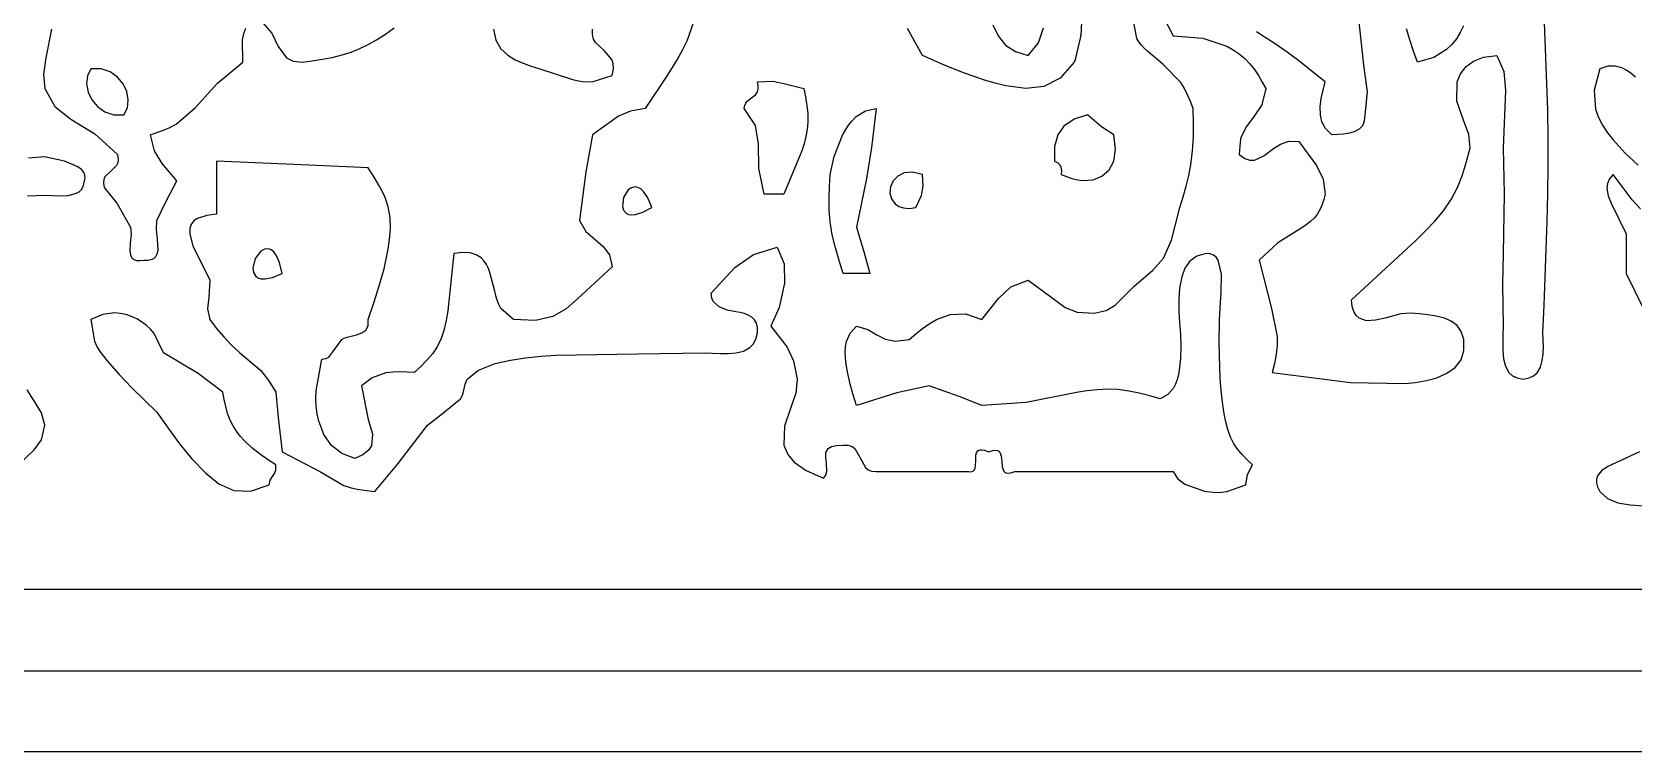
# Model space of a CAD drawing. Extents: x -1323 to 1705, y -706 to 926.
# Drawn here: x 640.93 to 680.38, y -59.82 to -42.1 of the extents above; entities that cross this region are included whole.
import ezdxf

# ---------------------------------------------------------------- set-up
doc = ezdxf.new("R2010")
doc.units = 0
doc.layers.add('CAMADA_1', color=7, linetype='CONTINUOUS')

msp = doc.modelspace()

# ---------------------------------------------------------------- linework, layer by layer
at = {"layer": 'CAMADA_1'}
for points in [[(769.0431, -59.8183), (589.043, -59.8183), (589.043, -7.8183), (769.0431, -7.8183), (769.0431, -59.8183)], [(591.043, -57.8183), (767.043, -57.8183), (767.043, -9.8183), (591.043, -9.8183), (591.043, -57.8183)], [(765.0429, -55.8183), (593.043, -55.8183), (593.043, -11.8183), (765.0429, -11.8183), (765.0429, -55.8183)], [(643.1902, -44.1376), (643.2764, -43.9592), (643.2984, -43.7627), (643.2616, -43.5622), (643.1711, -43.372), (643.0321, -43.2064), (642.8501, -43.0796), (642.63, -43.0059), (642.3774, -42.9996), (642.2912, -43.1779), (642.2693, -43.3745), (642.3061, -43.575), (642.3967, -43.7652), (642.5356, -43.9308), (642.7176, -44.0576), (642.9376, -44.1313), (643.1902, -44.1376)], [(658.4709, -43.9751), (658.48, -43.9029), (658.5039, -43.8456), (658.5392, -43.7996), (658.6787, -43.6951), (658.7458, -43.6403), (658.7955, -43.5681), (658.8133, -43.5045), (658.8146, -43.4246), (658.7961, -43.3248), (659.1789, -43.3061), (659.4806, -43.3686), (659.9339, -43.4874), (659.9769, -43.6949), (660.0131, -43.9024), (660.0359, -44.1096), (660.0386, -44.3165), (660.021, -44.4945), (659.9872, -44.6717), (659.9409, -44.8474), (659.8859, -45.0209), (659.4461, -46.0883), (658.9586, -46.0883), (658.8243, -45.4566), (658.8191, -44.847), (658.7429, -44.3947), (658.4709, -43.9751)], [(660.5842, -45.6007), (660.6815, -45.164), (660.8889, -44.6332), (660.959, -44.509), (661.038, -44.3904), (661.1273, -44.2799), (661.2284, -44.1797), (661.4547, -44.0355), (661.7221, -43.9751), (661.6037, -44.9388), (661.4804, -45.7005), (661.2345, -46.901), (661.4237, -47.5312), (661.5596, -48.0391), (660.9093, -48.0391), (660.807, -47.7241), (660.7129, -47.4081), (660.6352, -47.09), (660.582, -46.7688), (660.5598, -46.4797), (660.5572, -46.1881), (660.5674, -45.8948), (660.5842, -45.6007)], [(666.9241, -44.1376), (666.598, -44.2406), (666.3436, -44.4154), (666.1939, -44.6299), (666.1138, -44.9139), (666.1113, -45.2754), (666.1853, -45.3088), (666.239, -45.3623), (666.2675, -45.4248), (666.2795, -45.5039), (666.2739, -45.6007), (666.4063, -45.653), (666.5396, -45.6997), (666.6746, -45.7352), (666.812, -45.7538), (667.0615, -45.7327), (667.28, -45.6458), (667.454, -45.4922), (667.57, -45.2713), (667.6146, -44.9825), (667.5742, -44.6251), (667.2696, -44.4292), (666.9241, -44.1376)], [(662.6973, -46.4135), (662.8375, -46.1243), (662.8746, -45.8883), (662.8601, -45.6007), (662.6146, -45.545), (662.4112, -45.5641), (662.252, -45.6416), (662.1386, -45.761), (662.0732, -45.9059), (662.0574, -46.0598), (662.0933, -46.2062), (662.1827, -46.3288), (662.2731, -46.389), (662.3886, -46.4265), (662.5298, -46.4363), (662.6973, -46.4135)], [(655.498, -46.1718), (655.4707, -46.3889), (655.4985, -46.4836), (655.5588, -46.5554), (655.6188, -46.5857), (655.6958, -46.5984), (655.7908, -46.5906), (655.9696, -46.5336), (656.1949, -46.4135), (656.0936, -46.1801), (655.9893, -46.025), (655.9198, -45.96), (655.8516, -45.9224), (655.7857, -45.909), (655.6936, -45.928), (655.6125, -45.9849), (655.498, -46.1718)], [(647.0916, -48.0391), (647.0223, -47.7701), (646.9391, -47.5859), (646.8783, -47.5051), (646.815, -47.4542), (646.7506, -47.4301), (646.6553, -47.4375), (646.5661, -47.4878), (646.425, -47.675), (646.3675, -47.9077), (646.3822, -48.0149), (646.4328, -48.1019), (646.4888, -48.1436), (646.5644, -48.1686), (646.6609, -48.1737), (646.8486, -48.1375), (647.0916, -48.0391)], [(642.3774, -49.1769), (642.4645, -49.7048), (642.5234, -49.835), (642.5982, -49.9589), (642.6843, -50.0778), (642.7769, -50.193), (643.0698, -50.5277), (643.3743, -50.8455), (643.6867, -51.152), (644.0029, -51.4528), (644.2782, -51.8467), (644.5627, -52.2325), (644.8655, -52.6018), (645.1957, -52.9465), (645.5306, -53.2178), (645.898, -53.3799), (646.307, -53.3991), (646.7667, -53.2409), (646.7955, -53.1268), (646.8519, -53.0401), (646.9006, -52.9674), (646.932, -52.8774), (646.9292, -52.7532), (646.7265, -52.6183), (646.5281, -52.4782), (646.3382, -52.328), (646.161, -52.1623), (646.0562, -52.046), (645.9607, -51.9219), (645.8765, -51.7905), (645.806, -51.6525), (645.7435, -51.4876), (645.6966, -51.3167), (645.66, -51.1419), (645.6286, -50.9651), (645.0165, -50.5044), (644.1657, -49.9897), (643.9328, -49.5142), (643.8435, -49.4072), (643.7406, -49.3114), (643.6266, -49.2272), (643.504, -49.1553), (643.3739, -49.0959), (643.2388, -49.051), (643.1001, -49.0221), (642.959, -49.0105), (642.6678, -49.0487), (642.3774, -49.1769)]]:
    msp.add_lwpolyline(points, close=True, dxfattribs=at)
for points in [[(666.8624, -39.9673), (666.7614, -42.1868), (666.7618, -42.1821), (666.7607, -42.1813), (666.7599, -42.1837), (666.7581, -42.1892), (666.7539, -42.2048), (666.7431, -42.2491), (666.6529, -42.6365), (666.6163, -42.7831), (666.605, -42.8219), (666.5988, -42.8371), (666.2535, -43.2338), (665.8501, -43.4394), (665.4004, -43.4897), (664.9158, -43.4209), (664.6503, -43.356), (664.3882, -43.2797), (664.129, -43.1937), (663.8723, -43.0996), (663.3642, -42.8935), (662.8601, -42.6745), (662.4894, -42.0074)], [(668.783, -41.7129), (669.0372, -42.1868), (669.7638, -42.247), (670.3536, -42.4442), (670.5113, -42.5319), (670.6605, -42.6333), (670.7987, -42.748), (670.9236, -42.8755), (671.0352, -43.0172), (671.1347, -43.1686), (671.226, -43.3264), (671.3132, -43.4874), (671.2152, -43.89), (671.013, -44.1886), (670.829, -44.4294), (670.6934, -44.7186), (670.6629, -45.113), (670.7984, -45.2074), (670.9209, -45.2508), (671.0334, -45.252), (671.2668, -45.1446), (671.5025, -44.9656), (671.6788, -44.8553), (671.883, -44.7863), (672.126, -44.7879), (672.5624, -45.3789), (672.7319, -45.716), (672.7762, -46.0883), (672.7411, -46.216), (672.7015, -46.3408), (672.6527, -46.4599), (672.5904, -46.5703), (672.5104, -46.6709), (672.4161, -46.7613), (672.3115, -46.8432), (672.2009, -46.918), (671.6093, -47.2857), (671.1506, -47.7139), (671.4581, -48.9018), (671.5957, -49.5885), (671.5933, -49.8101), (671.5672, -50.0322), (671.5254, -50.2548), (671.4757, -50.4775), (673.4024, -50.7244), (674.7356, -50.7448), (675.0062, -50.7203), (675.2734, -50.6766), (675.5314, -50.6051), (675.7748, -50.4971), (675.9807, -50.3516), (676.124, -50.1667), (676.1965, -49.939), (676.1899, -49.6647), (676.1286, -49.4652), (676.0245, -49.3181), (675.8844, -49.2142), (675.7152, -49.1441), (675.5136, -49.0906), (675.3079, -49.0551), (675.0993, -49.0318), (674.8893, -49.0144), (674.6406, -49.0342), (674.2518, -49.1387), (674.0146, -49.1914), (673.7952, -49.2017), (673.612, -49.1407), (673.5397, -49.0744), (673.483, -48.9794), (673.4446, -48.8523), (673.4265, -48.6892), (674.999, -47.2379), (675.2443, -47.0006), (675.4798, -46.7554), (675.6958, -46.4975), (675.8825, -46.2221), (676.0345, -45.924), (676.157, -45.6089), (676.2597, -45.2825), (676.3525, -44.9504), (676.316, -44.6148), (676.1866, -44.2628), (676.0235, -43.7984), (676.0274, -43.3248), (676.1092, -43.1288), (676.2483, -42.9441), (676.4268, -42.8126), (676.674, -42.7183), (677.0027, -42.6745), (677.1765, -43.0638), (677.2216, -43.5375), (677.1653, -44.9504), (677.1895, -46.0757), (677.1653, -47.5513), (677.141, -48.3126), (677.1653, -49.3395), (677.1549, -49.5401), (677.1494, -49.7404), (677.1539, -49.94), (677.1732, -50.1386), (677.2156, -50.3238), (677.301, -50.4776), (677.3881, -50.5564), (677.5042, -50.6118), (677.653, -50.64), (677.7982, -50.6114), (677.9118, -50.5591), (677.9975, -50.4869), (678.0822, -50.3483), (678.1258, -50.1841), (678.146, -50.015), (678.152, -49.8447), (678.1486, -49.6735), (678.1405, -49.502), (678.1703, -48.8168), (678.1987, -48.1316), (678.2243, -47.4465), (678.2456, -46.7614), (678.2612, -46.0763), (678.2698, -45.3913), (678.27, -44.7064), (678.2602, -44.0216), (678.133, -40.5571)], [(673.589, -41.6992), (673.7195, -42.913), (673.8144, -43.5698), (673.7515, -44.1376), (673.7404, -44.289), (673.6928, -44.404), (673.614, -44.4878), (673.5095, -44.5458), (673.3732, -44.5891), (673.2315, -44.6123), (673.086, -44.622), (672.9387, -44.6251), (672.7861, -44.4679), (672.6982, -44.3077), (672.6623, -44.1392), (672.6578, -43.9351), (672.6816, -43.7314), (672.7242, -43.528), (672.7762, -43.3248), (672.4693, -43.0755), (672.1592, -42.8302), (671.8429, -42.5925), (671.5172, -42.3665), (671.303, -42.2283), (671.0889, -42.0903)], [(641.402, -42.0242), (641.2651, -42.7323), (641.2103, -43.1397), (641.2395, -43.4874), (641.4889, -43.9287), (641.8832, -44.2396), (642.476, -44.6014), (643.0277, -45.113), (643.0444, -45.2245), (643.0372, -45.3122), (643.0109, -45.3807), (642.8652, -45.5193), (642.7194, -45.658), (642.6931, -45.7265), (642.6859, -45.8141), (642.7026, -45.9257), (643.0187, -46.3108), (643.3529, -46.901), (643.3666, -47.0822), (643.3424, -47.3001), (643.3324, -47.4866), (643.3491, -47.5879), (643.3951, -47.6662), (643.4403, -47.6987), (643.5012, -47.7186), (643.5797, -47.7242), (643.678, -47.7139), (643.7806, -47.7143), (643.8625, -47.6985), (643.9256, -47.6685), (643.9721, -47.6257), (644.0114, -47.5527), (644.0305, -47.4644), (644.02, -47.1973), (643.991, -46.9488), (644.0029, -46.7386), (644.2279, -46.2561), (644.4907, -45.7632), (644.1316, -45.3356), (643.9454, -45.021), (643.8405, -44.6251), (644.0045, -44.5702), (644.1662, -44.5111), (644.3231, -44.4436), (644.4729, -44.3635), (644.9555, -43.9521), (645.4935, -43.3522), (646.1164, -42.8371), (646.1143, -42.2863), (646.1394, -42.1286), (646.1922, -41.9985)], [(657.2181, -41.8552), (657.0562, -42.3191), (656.9427, -42.5511), (656.8164, -42.7764), (656.681, -42.9969), (656.5404, -43.2142), (656.0325, -43.9751), (655.6698, -44.0416), (655.3695, -44.1704), (654.7321, -44.6251), (654.5683, -45.5345), (654.4069, -46.7386), (654.5668, -47.0078), (654.797, -47.2067), (654.995, -47.3727), (655.1502, -47.5817), (655.2197, -47.8764), (654.364, -48.6659), (654.0859, -48.9112), (653.7504, -49.0993), (653.3262, -49.1984), (652.7813, -49.1769), (652.4754, -48.9037), (652.4215, -48.8063), (652.3817, -48.6996), (652.3515, -48.5875), (652.3262, -48.4738), (652.2058, -48.015), (652.1662, -47.9151), (652.1179, -47.8193), (652.0587, -47.7313), (651.9863, -47.6554), (651.869, -47.5798), (651.7216, -47.534), (651.5397, -47.5229), (651.3182, -47.5513), (651.1669, -48.9569), (651.1279, -49.1891), (651.0766, -49.4175), (651.006, -49.6369), (650.9092, -49.8419), (650.7925, -50.0154), (650.6544, -50.1764), (650.5022, -50.3291), (650.3428, -50.4775), (650.1656, -50.4661), (649.9887, -50.4602), (649.8126, -50.4655), (649.6377, -50.4876), (649.3006, -50.6055), (649.0425, -50.8025), (649.2077, -51.6372), (649.3108, -51.9881), (649.2877, -52.2861), (649.2096, -52.4), (649.0767, -52.5017), (648.8798, -52.5907), (648.5561, -52.4744), (648.3025, -52.273), (648.1155, -52.002), (647.992, -51.6772), (647.9508, -51.4929), (647.9257, -51.3056), (647.9163, -51.1169), (647.9223, -50.9285), (648.067, -50.1522), (648.165, -50.1358), (648.2381, -50.0969), (648.338, -49.9714), (648.5547, -49.6647), (648.6148, -49.631), (648.6913, -49.6052), (648.9217, -49.5485), (649.0479, -49.5033), (649.1487, -49.4342), (649.2069, -49.3293), (649.205, -49.1769), (649.3469, -48.7633), (649.4807, -48.3461), (649.5983, -47.9217), (649.6917, -47.4866), (649.7327, -47.2116), (649.7533, -46.9357), (649.7454, -46.6634), (649.7009, -46.3993), (649.6156, -46.1479), (649.4971, -45.906), (649.3566, -45.6704), (649.205, -45.438), (647.5648, -45.3616), (645.4661, -45.2754), (645.4661, -46.576), (645.2298, -46.6123), (645.0058, -46.6847), (644.9179, -46.739), (644.8529, -46.8162), (644.8168, -46.9224), (644.8158, -47.0636), (644.8859, -47.3714), (645.01, -47.6091), (645.3035, -48.2016), (645.278, -48.6194), (645.2513, -48.9086), (645.3035, -49.1769), (645.4741, -49.3923), (645.6497, -49.6027), (645.8355, -49.803), (646.0364, -49.9881), (646.5649, -50.4266), (646.7613, -50.6828), (646.9292, -50.9651), (646.9885, -51.5833), (647.0916, -52.4281), (648.0284, -52.922), (648.6049, -53.2558), (648.7869, -53.3155), (648.9764, -53.3557), (649.1708, -53.3829), (649.3676, -53.4035), (649.9447, -52.7164), (650.6682, -51.7779), (650.9958, -51.5177), (651.4809, -51.1276), (651.5317, -51.0331), (651.561, -50.9157), (651.5914, -50.7623), (651.6434, -50.64), (651.9193, -50.4204), (652.3359, -50.2592), (652.7083, -50.1748), (653.0833, -50.1156), (653.4603, -50.0761), (653.8385, -50.0508), (655.8393, -50.0162), (657.4955, -49.9897), (657.6898, -50.0034), (657.8837, -50.0119), (658.0771, -50.0101), (658.2695, -49.9929), (658.451, -49.9517), (658.6064, -49.8655), (658.6901, -49.7762), (658.7545, -49.6564), (658.7961, -49.502), (658.7969, -49.3691), (658.7709, -49.263), (658.7219, -49.18), (658.6534, -49.1163), (658.5644, -49.0642), (658.4671, -49.0277), (658.3644, -49.0019), (658.2592, -48.9822), (658.0463, -48.9411), (657.849, -48.8641), (657.7114, -48.7375), (657.6723, -48.6445), (657.6581, -48.5266), (658.2377, -47.8904), (658.6937, -47.5727), (659.2837, -47.3888), (659.4494, -47.8042), (659.4604, -48.2803), (659.3271, -48.8757), (659.1212, -49.3395), (659.5242, -49.8502), (659.678, -50.1916), (659.7715, -50.64), (659.7424, -50.9867), (659.6203, -51.3396), (659.4588, -51.7977), (659.4461, -52.2656), (659.5389, -52.4956), (659.6945, -52.6862), (659.9945, -52.8913), (660.4218, -53.0784), (660.4812, -53.002), (660.5054, -52.9116), (660.4932, -52.7081), (660.4759, -52.5714), (660.4823, -52.4472), (660.5389, -52.3472), (660.6177, -52.2996), (660.7386, -52.2712), (660.9093, -52.2656), (661.0303, -52.2665), (661.1234, -52.2953), (661.1941, -52.3466), (661.3257, -52.5807), (661.4523, -52.8198), (661.5191, -52.8751), (661.6072, -52.9089), (661.7221, -52.9159), (663.9979, -52.9159), (664.0471, -52.9194), (664.0861, -52.9126), (664.116, -52.8968), (664.1381, -52.8731), (664.1571, -52.8317), (664.1672, -52.7814), (664.1712, -52.6318), (664.1758, -52.5156), (664.1902, -52.4533), (664.2205, -52.4067), (664.2448, -52.3904), (664.276, -52.381), (664.3148, -52.3792), (664.3893, -52.3926), (664.4857, -52.4281), (664.5881, -52.3969), (664.6657, -52.3903), (664.7055, -52.3979), (664.737, -52.4139), (664.7611, -52.4372), (664.8001, -52.5405), (664.8108, -52.672), (664.8214, -52.8036), (664.8604, -52.9069), (664.8845, -52.9302), (664.9159, -52.9461), (664.9558, -52.9537), (665.0334, -52.9471), (665.1358, -52.9159), (669.0372, -52.9159), (669.1436, -53.0866), (669.3187, -53.2254), (669.805, -53.397), (669.9425, -53.4181), (670.081, -53.4286), (670.2187, -53.4264), (670.3543, -53.4092), (670.8254, -53.2409), (670.8613, -52.9906), (670.9881, -52.7532), (670.8603, -52.6318), (670.7377, -52.5073), (670.6255, -52.3765), (670.5287, -52.2362), (670.443, -52.0655), (670.3783, -51.883), (670.3295, -51.6928), (670.2918, -51.4988), (670.2475, -51.2072), (670.2151, -50.9161), (670.1928, -50.6255), (670.1791, -50.3353), (670.1704, -49.7558), (670.1753, -49.1769), (670.2123, -48.5037), (670.2202, -48.0603), (670.1418, -47.7133), (670.0927, -47.642), (670.0288, -47.5896), (669.9485, -47.5587), (669.85, -47.5513), (669.6185, -47.6144), (669.4457, -47.7362), (669.3232, -47.9085), (669.2436, -48.1234), (669.1906, -48.3993), (669.1716, -48.6807), (669.1757, -48.9652), (669.1919, -49.2502), (669.2104, -49.5448), (669.2213, -49.8379), (669.2157, -50.13), (669.1847, -50.4216), (669.163, -50.5373), (669.1331, -50.6511), (669.0926, -50.7608), (669.0386, -50.8646), (668.9019, -51.0226), (668.7123, -51.1276), (668.4552, -51.0542), (668.1973, -50.9873), (667.9381, -50.9337), (667.6767, -50.8998), (667.4205, -50.8905), (667.1629, -50.902), (666.9054, -50.9304), (666.6491, -50.9716), (665.4114, -51.2157), (664.323, -51.2903), (663.7629, -51.0644), (663.0227, -50.8025), (662.2303, -50.9798), (661.2345, -51.2903), (661.1544, -51.0284), (661.0803, -50.7651), (661.0181, -50.4989), (660.9737, -50.2286), (660.9612, -50.1006), (660.957, -49.9722), (660.9643, -49.8444), (660.9861, -49.7179), (661.0742, -49.5066), (661.2345, -49.3395), (661.5117, -49.4199), (661.7377, -49.5514), (661.9388, -49.6538), (662.1911, -49.705), (662.5349, -49.6647), (662.6935, -49.5282), (662.8554, -49.397), (663.0238, -49.2765), (663.2018, -49.172), (663.5415, -49.0472), (663.9152, -49.0345), (664.323, -49.1769), (664.7316, -48.6557), (665.0387, -48.371), (665.4611, -48.2016), (666.1462, -48.7041), (666.3754, -48.8794), (666.6663, -48.9921), (667.0866, -49.0144), (667.381, -48.9497), (667.6033, -48.8173), (668.062, -48.3641), (668.53, -47.9576), (668.7983, -47.6634), (668.994, -47.2189), (669.1998, -46.4135), (669.2799, -46.1534), (669.3552, -45.8925), (669.421, -45.6303), (669.4725, -45.366), (669.5131, -45.0223), (669.5302, -44.6752), (669.5315, -44.3257), (669.525, -43.9751), (669.46, -43.8078), (669.3903, -43.6435), (669.3112, -43.4853), (669.2181, -43.3363), (668.7772, -42.8859), (668.4083, -42.5721), (668.3299, -42.4996), (668.256, -42.423), (668.1912, -42.341), (668.1398, -42.2524), (668.062, -41.8618)], [(646.6041, -41.8618), (646.8301, -42.1235), (646.9859, -42.4553), (647.1948, -42.7341), (647.3574, -42.8153), (647.5795, -42.8371), (647.8279, -42.8044), (648.0752, -42.7671), (648.3204, -42.7205), (648.5625, -42.6602), (648.7833, -42.5886), (648.9993, -42.5023), (649.2093, -42.4022), (649.4121, -42.2895), (649.6335, -42.147), (649.8454, -41.9913)], [(652.2937, -42.0242), (652.349, -42.3), (652.4731, -42.5109), (652.6472, -42.6689), (652.8276, -42.7787), (653.0215, -42.8653), (653.2243, -42.9363), (653.4316, -42.9996), (654.2148, -43.2585), (654.3484, -43.2888), (654.483, -43.3107), (654.6174, -43.3202), (654.7502, -43.3133), (655.2197, -43.1623), (655.2448, -43.0016), (655.2386, -42.8724), (655.2069, -42.7686), (655.0167, -42.5524), (654.8062, -42.3567), (654.7586, -42.2688), (654.7319, -42.1599), (654.7321, -42.0242)], [(664.5946, -41.9153), (664.7232, -42.1932), (664.9059, -42.4168), (665.1496, -42.5795), (665.4611, -42.6745), (665.4611, -42.6745), (665.7151, -42.3591), (665.8377, -41.9924)], [(676.1859, -41.9467), (676.106, -42.1086), (676.0099, -42.2614), (675.8974, -42.4018), (675.7684, -42.5265), (675.4512, -42.722), (675.0521, -42.8371), (674.9526, -42.5646), (674.86, -42.2909), (674.7812, -42.015)], [(680.4203, -43.2055), (680.3164, -43.1172), (680.2053, -43.0408), (680.0854, -42.981), (679.9221, -42.9374), (679.7428, -42.9405), (679.5434, -42.9996), (679.4059, -43.5312), (679.4383, -43.9927), (679.5091, -44.1983), (679.609, -44.3927), (679.7308, -44.5768), (679.8673, -44.7512), (680.166, -45.0764), (680.4876, -45.3745)], [(640.8179, -46.1307), (641.2403, -46.1093), (641.4335, -46.1229), (641.6266, -46.1315), (641.8156, -46.1201), (641.997, -46.0736), (642.0844, -46.0288), (642.1519, -45.9643), (642.1964, -45.8769), (642.2149, -45.7632), (642.2332, -45.6869), (642.2287, -45.6184), (642.2054, -45.5572), (642.1426, -45.4783), (642.0568, -45.4139), (641.7273, -45.2754), (641.233, -45.1645), (640.8431, -45.2027)], [(680.5461, -46.4445), (680.3377, -46.2236), (679.8685, -45.6005), (679.778, -45.7131), (679.7285, -45.8283), (679.7139, -45.9459), (679.745, -46.1261), (679.8219, -46.3101), (680.1934, -47.0636), (680.1899, -47.4809), (680.1934, -48.0389), (680.6252, -48.9229)], [(640.5893, -52.7532), (640.9798, -52.3826), (641.1603, -52.1335), (641.2395, -51.7779), (641.1613, -51.4692), (640.9587, -51.1471), (640.8058, -50.9082)], [(680.5189, -52.4281), (679.9358, -52.7004), (679.7409, -52.7894), (679.5824, -52.8943), (679.482, -53.0249), (679.4604, -53.103), (679.4617, -53.1913), (679.4884, -53.2911), (679.5434, -53.4035), (679.7308, -53.5828), (679.9845, -53.6883), (680.2894, -53.7379), (680.6295, -53.7593)]]:
    msp.add_lwpolyline(points, dxfattribs=at)

doc.saveas('drawing.dxf')
